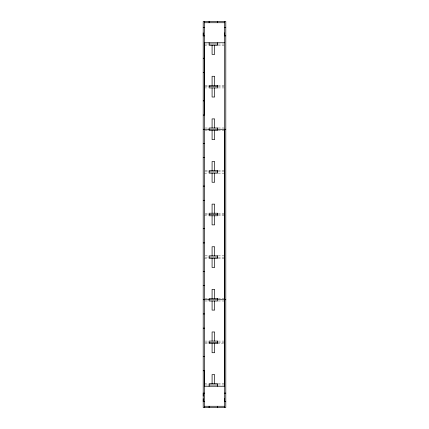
<?xml version="1.0" encoding="UTF-8"?>
<svg xmlns="http://www.w3.org/2000/svg" width="429" height="429" viewBox="0 0 429 429"><rect width="100%" height="100%" fill="white"/><g stroke="black" fill="none" stroke-linecap="round" stroke-linejoin="round"><path stroke-width="0.32" stroke-dasharray="2.15 1.61" d="M205.142 44.037L207.781 44.037M218.254 44.037L223.89 44.037M204.483 45.313L207.824 45.313M218.254 45.313L224.517 45.313M205.142 85.371L207.824 85.376M218.254 85.371L224.512 85.376M205.142 86.653L207.781 86.653M218.254 86.653L223.89 86.653M204.483 87.929L207.824 87.929M218.254 87.929L224.517 87.929M205.142 127.992L207.824 127.992M218.254 127.992L224.512 127.992M205.142 130.545L207.824 130.545M218.254 130.545L224.517 130.545M205.142 170.608L207.824 170.608M218.254 170.608L224.517 170.608M205.142 171.884L207.781 171.884M218.254 171.884L223.89 171.884M204.483 173.16L207.824 173.16M218.254 173.16L224.517 173.16M205.142 213.224L207.824 213.224M218.254 213.224L224.517 213.224M205.142 214.5L207.781 214.5M218.254 214.5L223.89 214.5M204.483 215.776L207.824 215.776M218.254 215.776L224.512 215.776M205.142 255.84L207.824 255.84M218.254 255.84L224.517 255.84M205.142 257.116L207.781 257.116M218.254 257.116L223.89 257.116M204.483 258.392L207.824 258.392M218.254 258.392L224.512 258.392M205.142 298.455L207.824 298.455M218.254 298.455L224.517 298.455M205.142 301.008L207.824 301.008M218.254 301.008L224.517 301.008M205.142 341.071L207.824 341.071M218.254 341.071L223.89 341.071M205.142 342.347L207.781 342.347M218.254 342.347L223.89 342.347M205.142 343.624L207.824 343.624M217.626 343.624L224.517 343.624M204.483 383.687L207.824 383.687M218.254 383.687L223.89 383.687M205.142 384.963L207.781 384.963M218.254 384.963L223.89 384.963"/><path stroke-width="0.64" d="M203.207 398.67L203.207 401.657L204.483 401.657M203.207 370.758L203.207 407.55L225.793 407.55L225.793 21.45L203.207 21.45L203.207 370.758L204.483 370.758L204.483 407.55M203.207 32.883L203.207 35.87L204.483 35.87M224.517 398.67L224.517 401.657L225.793 401.657M224.517 407.55L224.512 129.268M224.517 32.883L224.517 35.87L225.793 35.87M204.483 22.726L224.517 22.726M203.207 27.343L204.483 27.343M224.517 27.343L225.793 27.343M224.517 42.755L204.483 42.755L204.483 386.245L224.517 386.245L224.517 21.45M209.1 44.037L217.626 44.037M203.207 58.242L204.483 58.242M203.207 72.447L204.483 72.447M209.1 86.653L217.626 86.653M203.207 100.858L204.483 100.858M203.207 115.063L204.483 115.063L204.483 21.45M203.207 129.268L225.793 129.268M203.207 143.474L204.483 143.474M203.207 157.679L204.483 157.679M209.1 171.884L217.626 171.884M203.207 186.089L204.483 186.089M203.207 200.295L204.483 200.295M209.1 214.5L217.626 214.5M203.207 228.705L204.483 228.705M203.207 242.911L204.483 242.911M209.1 257.116L217.626 257.116M203.207 271.321L204.483 271.321M203.207 285.526L204.483 285.526M203.207 299.732L225.793 299.732M203.207 313.937L204.483 313.937M203.207 328.142L204.483 328.142M209.1 342.347L217.626 342.347M203.207 356.553L204.483 356.553M209.1 384.963L217.626 384.963M204.483 393.13L203.207 393.13L203.207 396.117M224.517 393.13L225.793 393.13M204.483 406.274L224.517 406.274M217.626 21.45L217.626 22.726M217.626 42.755L217.626 45.313L209.1 45.313L209.1 42.755M217.626 386.245L217.626 383.687L209.1 383.687L209.1 386.245M217.626 406.274L217.626 407.55M214.645 45.313L214.645 54.408L212.087 54.408L212.087 45.313M214.639 85.371L214.639 76.282L212.087 76.282L212.087 85.371M214.639 87.929L214.639 97.024L212.087 97.024L212.087 87.929M214.639 127.992L214.639 118.897L212.087 118.897L212.087 127.992M214.639 130.545L214.639 139.639L212.082 139.639L212.082 130.545M214.639 170.608L214.639 161.513L212.082 161.513L212.082 170.608M214.639 173.16L214.639 182.255L212.082 182.255L212.082 173.16M214.639 213.224L214.639 204.129L212.082 204.129L212.082 213.224M214.639 215.776L214.639 224.871L212.082 224.871L212.082 215.776M214.639 255.84L214.639 246.745L212.082 246.745L212.082 255.84M214.639 258.392L214.639 267.487L212.082 267.487L212.082 258.392M214.639 298.455L214.639 289.361L212.082 289.361L212.082 298.455M214.639 301.008L214.639 310.103L212.087 310.103L212.087 301.008M214.639 341.071L214.639 331.976L212.087 331.976L212.087 341.071M214.639 343.629L214.639 352.718L212.087 352.718L212.087 343.629M214.645 383.687L214.645 374.592L212.087 374.592L212.087 383.687M209.1 21.45L209.1 22.726M209.1 406.274L209.1 407.55M217.626 85.371L209.1 85.371L209.1 87.929L217.626 87.929L217.626 85.371M217.626 127.992L209.1 127.992L209.1 130.545L217.626 130.545L217.626 127.992M217.626 170.608L209.1 170.608L209.1 173.16L217.626 173.16L217.626 170.608M217.626 213.224L209.1 213.224L209.1 215.776L217.626 215.776L217.626 213.224M217.626 255.84L209.1 255.84L209.1 258.392L217.626 258.392L217.626 255.84M217.626 298.455L209.1 298.455L209.1 301.008L217.626 301.008L217.626 298.455M217.626 341.071L209.1 341.071L209.1 343.629L217.626 343.624L217.626 341.071"/></g></svg>
